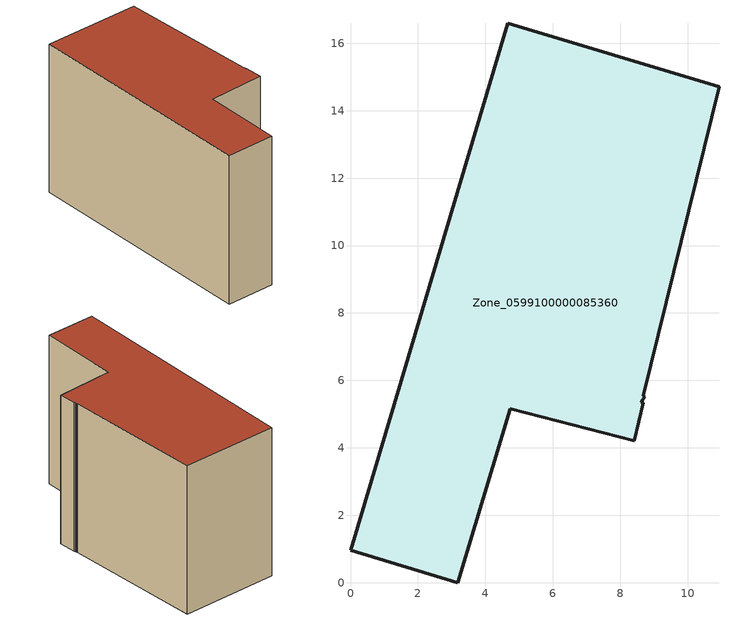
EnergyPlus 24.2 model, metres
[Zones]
Zone_0599100000085360
 floor ground (C_G): 8.68,5.43 8.63,5.36 8.68,5.34 8.41,4.21 4.73,5.15 3.18,0 0,0.96 4.67,16.59 10.93,14.71 8.68,5.55 8.72,5.51 z0
 wall outside (C_F): 0,0.96 3.18,0 4.73,5.15 8.41,4.21 8.68,5.34 8.63,5.36 8.68,5.43 8.72,5.51 8.68,5.55 10.93,14.71 4.67,16.59 0,0.96 z0:10.29
 roof outside (C_R): 8.72,5.51 8.68,5.55 10.93,14.71 4.67,16.59 0,0.96 3.18,0 4.73,5.15 8.41,4.21 8.68,5.34 8.63,5.36 8.68,5.43 z10.29
[BUILDING]
Pand.0599100000085360: North Axis=0; Terrain=City; Loads Convergence Tolerance Value=0.04; Temperature Convergence Tolerance Value=0.4; Solar Distribution=FullExterior; Maximum Number of Warmup Days=25; Minimum Number of Warmup Days=1
[Site:Location]
Rotterdam.The.Hague.AP_ZH_NLD Design_Conditions: Latitude=51.96; Longitude=4.45; Time Zone=1; Elevation=-4.5
[SITE:GROUNDTEMPERATURE:BUILDINGSURFACE]
18, 18, 18, 18, 18, 18, 18, 18, 18, 18, 18, 18
[MATERIAL] Thermal Absorptance=0.9; Solar Absorptance=0.7; Visible Absorptance=0.7
Name | Roughness | Thickness | Conductivity | Density | Specific Heat
G.TC.1946 | MediumSmooth | 0.15 | 1 | 540 | 1210
F.TC.1946 | Rough | 0.3 | 0.857143 | 1920 | 840
R.TC.1946 | MediumRough | 0.2 | 0.909091 | 1500 | 1000
[CONSTRUCTION]
C_G: G.TC.1946
C_F: F.TC.1946
C_R: R.TC.1946
[ZONE]
Zone_0599100000085360: Type=1; Multiplier=1; Ceiling Height=Autocalculate; Volume=Autocalculate; Floor Area=autocalculate; Part of Total Floor Area=Yes
[ZONEINFILTRATION:DESIGNFLOWRATE]
Infil_Zone_0599100000085360: Zone or ZoneList or Space or SpaceList=Zone_0599100000085360; Schedule=AlwaysOn; Design Flow Rate Calculation Method=Flow/Area; Flow Rate per Floor Area=0.003; Constant Term Coefficient=1; Temperature Term Coefficient=0; Velocity Term Coefficient=0; Velocity Squared Term Coefficient=0
[HVACTEMPLATE:ZONE:IDEALLOADSAIRSYSTEM]
Zone_0599100000085360: Maximum Heating Supply Air Temperature=50; Minimum Cooling Supply Air Temperature=13; Maximum Heating Supply Air Humidity Ratio=0.0156; Minimum Cooling Supply Air Humidity Ratio=0.0077; Heating Limit=NoLimit; Cooling Limit=NoLimit; Dehumidification Control Type=ConstantSensibleHeatRatio; Cooling Sensible Heat Ratio=0.7; Dehumidification Setpoint=60; Humidification Control Type=None; Humidification Setpoint=30; Outdoor Air Method=None; Outdoor Air Flow Rate per Person=0.00944; Outdoor Air Flow Rate per Zone Floor Area=0; Outdoor Air Flow Rate per Zone=0; Demand Controlled Ventilation Type=None; Outdoor Air Economizer Type=NoEconomizer; Heat Recovery Type=None; Sensible Heat Recovery Effectiveness=0.7; Latent Heat Recovery Effectiveness=0.65
[ZONECONTROL:THERMOSTAT]
ThermostatControl_Zone_0599100000085360: Zone or ZoneList=Zone_0599100000085360; Control Type Schedule=DualSetpointControlType; Control 1=Thermostat_Zone_0599100000085360; Temperature Difference Between Cutout And Setpoint=0
[THERMOSTATSETPOINT:DUALSETPOINT]
Thermostat_Zone_0599100000085360: Heating Setpoint Temperature Schedule=HeatingSetpoint_Zone_0599100000085360; Cooling Setpoint Temperature Schedule=CoolingSetpoint_Zone_0599100000085360
[SCHEDULE:COMPACT]
HeatingSetpoint_Zone_0599100000085360: Through: 12/31, For: AllDays, Until: 24:00, 21
CoolingSetpoint_Zone_0599100000085360: Through: 12/31, For: AllDays, Until: 24:00, 24
DualSetpointControlType: Through: 12/31, For: AllDays, Until: 24:00, 4
AlwaysOn: Through: 12/31, For: AllDays, Until: 24:00, 1
